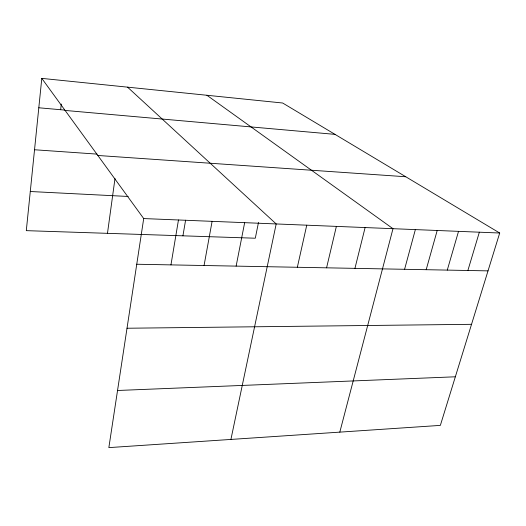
<?xml version="1.0" encoding="UTF-8"?>
<svg xmlns="http://www.w3.org/2000/svg" width="526" height="526" viewBox="0 0 526 526"><rect width="100%" height="100%" fill="white"/><g stroke="black" fill="none" stroke-linecap="round" stroke-linejoin="round"><path stroke-width="0.79" d="M41.797 78.381L143.703 218.566L108.849 447.619L440.354 425.389L499.7 233.025L282.653 103.011L41.797 78.381L26.3 230.651L255.301 238.219L258.49 222.459M60.654 109.717L61.279 104.063M107.475 233.334L114.997 178.538M170.95 264.887L178.465 219.973M182.93 235.826L185.593 220.184M204.062 265.512L212.103 221.341M236.128 266.117L244.656 222.662M230.914 439.434L276.189 223.945L127.548 87.152M297.341 267.274L306.75 225.187M326.574 267.826L336.377 226.39M354.945 268.359L365.11 227.554M339.809 432.129L392.994 228.692L206.889 95.259M404.593 269.292L415.362 229.599M426.185 269.7L437.198 230.487M447.278 270.101L458.527 231.355M467.884 270.489L479.35 232.196M117.541 390.489L455.345 376.794M127.016 328.237L471.539 324.318M136.753 264.243L488.023 270.87M143.703 218.566L499.7 233.025M30.284 191.51L128.193 196.474M34.532 149.759L97.047 154.111M97.843 155.472L405.75 176.749M38.806 107.777L64.619 110.072M65.099 110.434L335.003 134.367"/></g></svg>
